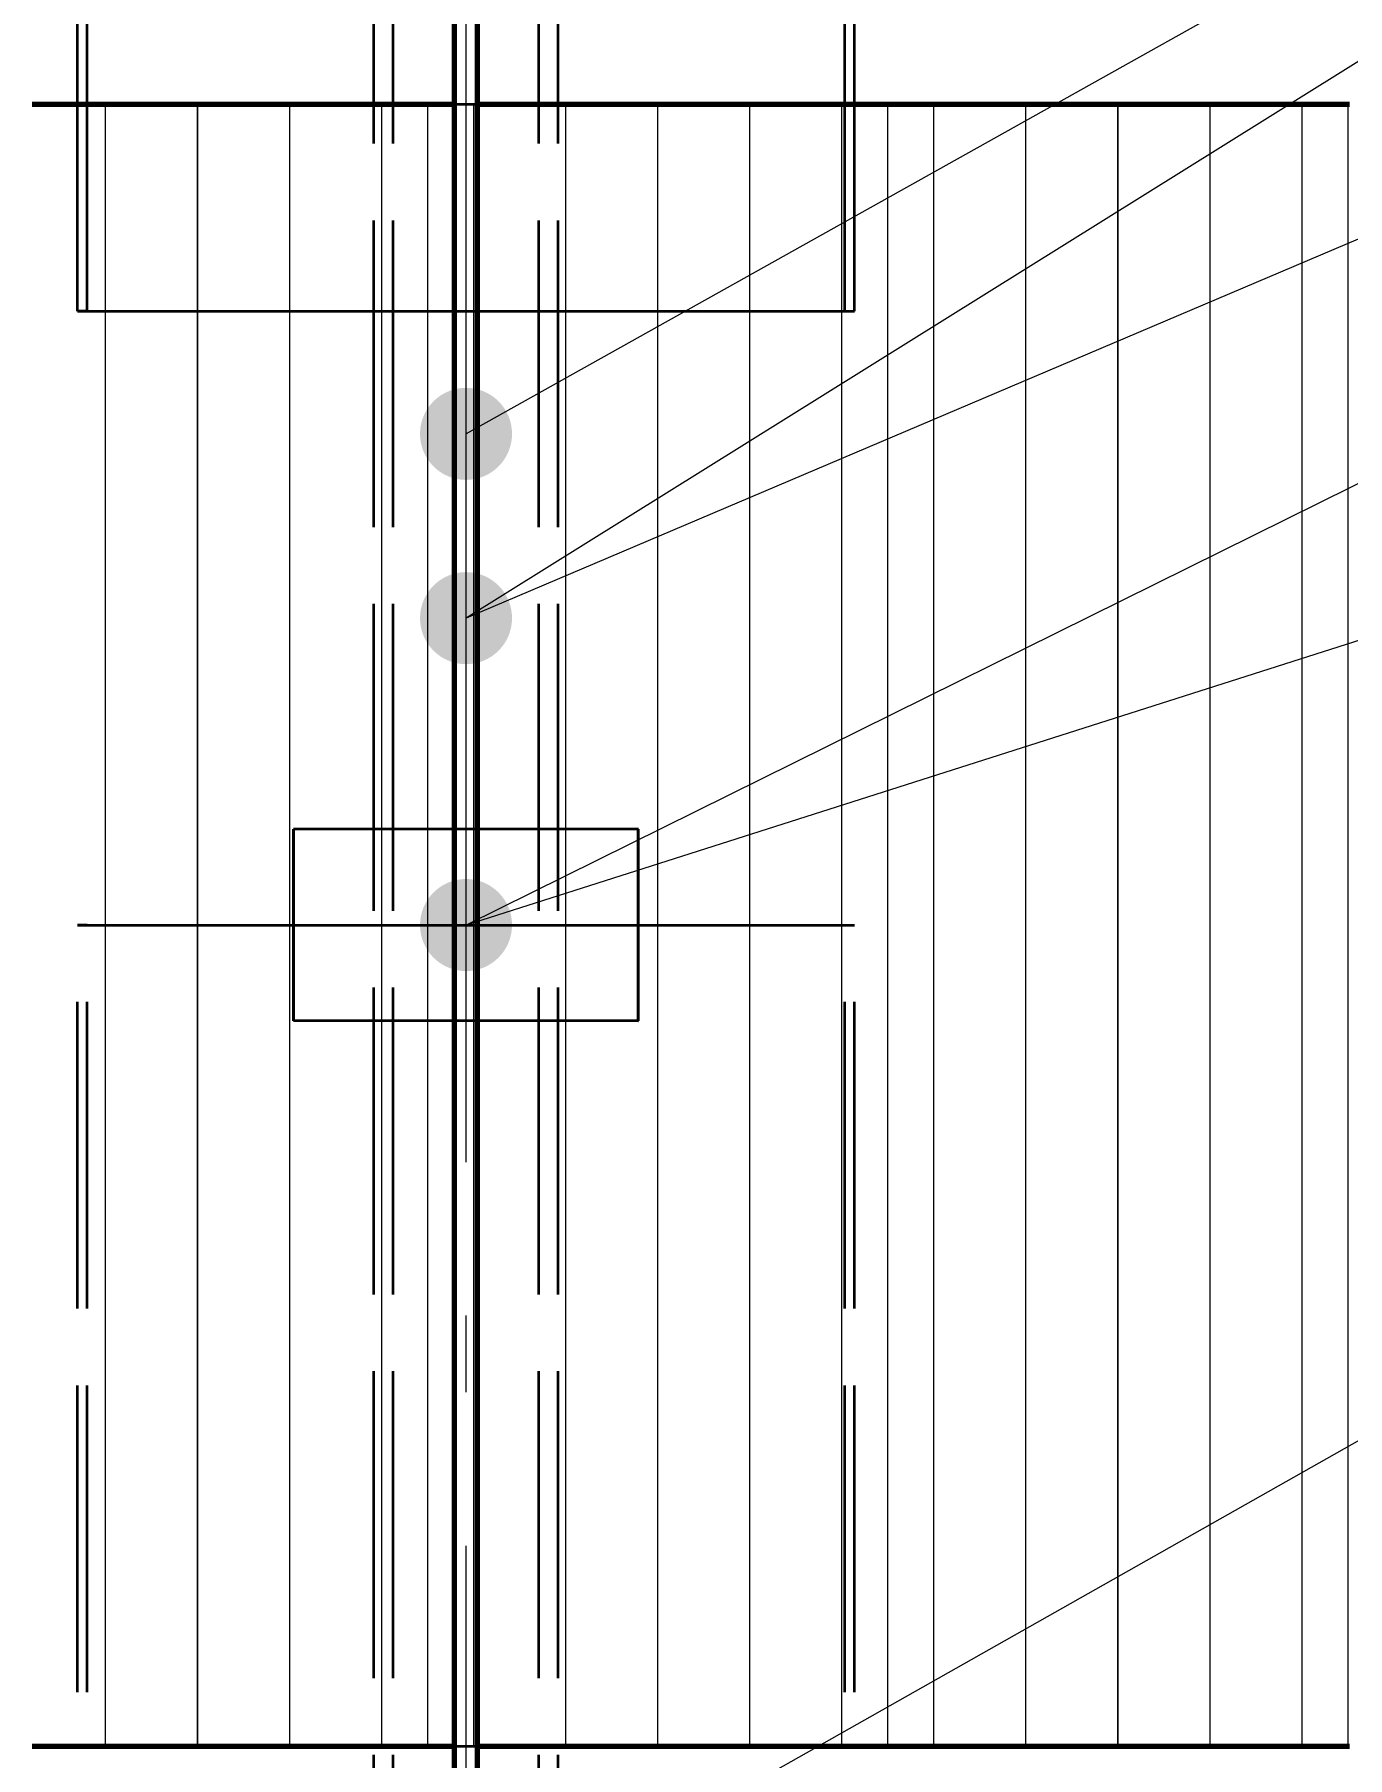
# Model space of a CAD drawing. Header units: millimetres. Extents: x 0 to 2382, y 0 to 420.
# Drawn here: x 153.87 to 170.99, y 248.65 to 271.11 of the extents above; entities that cross this region are included whole.
import ezdxf

# ---------------------------------------------------------------- set-up
doc = ezdxf.new("R2010")
doc.units = ezdxf.units.MM
doc.linetypes.add('IRAM-E-TRAZOS', pattern=[5, 4, -1])
doc.linetypes.add('IRAM-F-TRAZO-PUNTO', pattern=[20, 15, -2, 1, -2])
for name, color, linetype, lineweight in [('01-VISIBLE', 7, 'CONTINUOUS', 70), ('02-OCULTA', 4, 'IRAM-E-TRAZOS', 35), ('03-EJE', 1, 'IRAM-F-TRAZO-PUNTO', 18), ('04-COTA', 3, 'CONTINUOUS', 18), ('05-RAYADO', 8, 'CONTINUOUS', 18), ('08-FINA', 5, 'CONTINUOUS', 18)]:
    doc.layers.add(name, color=color, linetype=linetype, lineweight=lineweight)
doc.styles.add('ISO3098', font='isocpeur.ttf')
doc.dimstyles.new('FLAMA-IRAM', dxfattribs={"dimtxt": 3.5, "dimasz": 3.5, "dimexe": 2, "dimexo": 1.5, "dimgap": 1, "dimtad": 1, "dimdec": 1, "dimtxsty": 'ISO3098', "dimblk": 'IRAM_FLECHA', "dimblk1": 'IRAM_FLECHA', "dimblk2": 'IRAM_FLECHA', "dimcen": 2.5, "dimclrd": 256, "dimclre": 256, "dimclrt": 256, "dimazin": 3, "dimtfac": 1, "dimtmove": 0, "dimatfit": 3, "dimlwd": 18, "dimlwe": 18})

# ---------------------------------------------------------------- blocks, each defined once
blk = doc.blocks.new('IRAM_FLECHA')
blk.add_solid([(0, 0), (-1, 0.125), (-1, -0.125)])

msp = doc.modelspace()

# ---------------------------------------------------------------- hatches: boundary and pattern name
at = {"layer": '05-RAYADO'}
h = msp.add_hatch(dxfattribs=at)
h.set_pattern_fill('ANSI31', scale=0.94488, angle=45)
h.paths.add_polyline_path([(178.046, 248.799), (178.046, 270.201), (140.954, 270.201), (140.954, 248.799)])
h = msp.add_hatch(dxfattribs=at)
h.set_pattern_fill('ANSI31', scale=0.377953, angle=45)
h.paths.add_polyline_path([(175.276, 248.799), (175.276, 270.201), (143.724, 270.201), (143.724, 248.799)])
at = {"layer": '08-FINA'}
h = msp.add_hatch(color=7, dxfattribs=at)
h.dxf.hatch_style = 1
edge = h.paths.add_edge_path()
edge.add_arc((159.5, 265.902), 0.6, 0, 360)
h = msp.add_hatch(color=7, dxfattribs=at)
h.dxf.hatch_style = 1
edge = h.paths.add_edge_path()
edge.add_arc((159.5, 263.5), 0.6, 0, 360)
h = msp.add_hatch(color=7, dxfattribs=at)
h.dxf.hatch_style = 1
edge = h.paths.add_edge_path()
edge.add_arc((159.5, 263.5), 0.6, 0, 360)
h = msp.add_hatch(color=7, dxfattribs=at)
h.dxf.hatch_style = 1
edge = h.paths.add_edge_path()
edge.add_arc((159.5, 259.5), 0.6, 0, 360)
h = msp.add_hatch(color=7, dxfattribs=at)
h.dxf.hatch_style = 1
edge = h.paths.add_edge_path()
edge.add_arc((159.5, 259.5), 0.6, 0, 360)

# ---------------------------------------------------------------- linework, layer by layer
at = {"layer": '01-VISIBLE'}
for p, q in [((159.35, 235.587), (159.35, 297.4)), ((159.65, 235.587), (159.65, 297.4))]:
    msp.add_line(p, q, dxfattribs=at)
for points in [[(153.841, 270.201), (153.892, 270.201), (153.942, 270.201), (153.992, 270.201), (154.042, 270.201), (154.092, 270.201), (154.142, 270.201), (154.192, 270.201), (154.242, 270.201), (154.292, 270.201), (154.342, 270.201), (154.392, 270.201), (154.442, 270.201), (154.492, 270.201), (154.543, 270.201), (154.593, 270.201), (154.643, 270.201), (154.693, 270.201), (154.743, 270.201), (154.793, 270.201), (154.843, 270.201), (154.893, 270.201), (154.943, 270.201), (154.993, 270.201), (155.043, 270.201), (155.093, 270.201), (155.143, 270.201), (155.194, 270.201), (155.244, 270.201), (155.294, 270.201), (155.344, 270.201), (155.394, 270.201), (155.444, 270.201), (155.494, 270.201), (155.544, 270.201), (155.594, 270.201), (155.644, 270.201), (155.694, 270.201), (155.744, 270.201), (155.794, 270.201), (155.845, 270.201), (155.895, 270.201), (155.945, 270.201), (155.995, 270.201), (156.045, 270.201), (156.095, 270.201), (156.145, 270.201), (156.195, 270.201), (156.245, 270.201), (156.295, 270.201), (156.345, 270.201), (156.395, 270.201), (156.446, 270.201), (156.496, 270.201), (156.546, 270.201), (156.596, 270.201), (156.646, 270.201), (156.696, 270.201), (156.746, 270.201), (156.796, 270.201), (156.846, 270.201), (156.896, 270.201), (156.946, 270.201), (156.996, 270.201), (157.046, 270.201), (157.097, 270.201), (157.147, 270.201), (157.197, 270.201), (157.247, 270.201), (157.297, 270.201), (157.347, 270.201), (157.397, 270.201), (157.447, 270.201), (157.497, 270.201), (157.547, 270.201), (157.597, 270.201), (157.647, 270.201), (157.697, 270.201), (157.748, 270.201), (157.798, 270.201), (157.848, 270.201), (157.898, 270.201), (157.948, 270.201), (157.998, 270.201), (158.048, 270.201), (158.098, 270.201), (158.148, 270.201), (158.198, 270.201), (158.248, 270.201), (158.298, 270.201), (158.348, 270.201), (158.399, 270.201), (158.449, 270.201), (158.499, 270.201), (158.549, 270.201), (158.599, 270.201), (158.649, 270.201), (158.699, 270.201), (158.749, 270.201), (158.799, 270.201), (158.849, 270.201), (158.899, 270.201), (158.949, 270.201), (158.999, 270.201), (159.05, 270.201), (159.1, 270.201), (159.15, 270.201), (159.2, 270.201), (159.25, 270.201), (159.3, 270.201), (159.35, 270.201)], [(159.65, 270.201), (159.7, 270.201), (159.75, 270.201), (159.8, 270.201), (159.85, 270.201), (159.9, 270.201), (159.95, 270.201), (160.001, 270.201), (160.051, 270.201), (160.101, 270.201), (160.151, 270.201), (160.201, 270.201), (160.251, 270.201), (160.301, 270.201), (160.351, 270.201), (160.401, 270.201), (160.451, 270.201), (160.501, 270.201), (160.551, 270.201), (160.601, 270.201), (160.652, 270.201), (160.702, 270.201), (160.752, 270.201), (160.802, 270.201), (160.852, 270.201), (160.902, 270.201), (160.952, 270.201), (161.002, 270.201), (161.052, 270.201), (161.102, 270.201), (161.152, 270.201), (161.202, 270.201), (161.252, 270.201), (161.303, 270.201), (161.353, 270.201), (161.403, 270.201), (161.453, 270.201), (161.503, 270.201), (161.553, 270.201), (161.603, 270.201), (161.653, 270.201), (161.703, 270.201), (161.753, 270.201), (161.803, 270.201), (161.853, 270.201), (161.903, 270.201), (161.954, 270.201), (162.004, 270.201), (162.054, 270.201), (162.104, 270.201), (162.154, 270.201), (162.204, 270.201), (162.254, 270.201), (162.304, 270.201), (162.354, 270.201), (162.404, 270.201), (162.454, 270.201), (162.504, 270.201), (162.554, 270.201), (162.605, 270.201), (162.655, 270.201), (162.705, 270.201), (162.755, 270.201), (162.805, 270.201), (162.855, 270.201), (162.905, 270.201), (162.955, 270.201), (163.005, 270.201), (163.055, 270.201), (163.105, 270.201), (163.155, 270.201), (163.206, 270.201), (163.256, 270.201), (163.306, 270.201), (163.356, 270.201), (163.406, 270.201), (163.456, 270.201), (163.506, 270.201), (163.556, 270.201), (163.606, 270.201), (163.656, 270.201), (163.706, 270.201), (163.756, 270.201), (163.806, 270.201), (163.857, 270.201), (163.907, 270.201), (163.957, 270.201), (164.007, 270.201), (164.057, 270.201), (164.107, 270.201), (164.157, 270.201), (164.207, 270.201), (164.257, 270.201), (164.307, 270.201), (164.357, 270.201), (164.407, 270.201), (164.457, 270.201), (164.508, 270.201), (164.558, 270.201), (164.608, 270.201), (164.658, 270.201), (164.708, 270.201), (164.758, 270.201), (164.808, 270.201), (164.858, 270.201), (164.908, 270.201), (164.958, 270.201), (165.008, 270.201), (165.058, 270.201), (165.108, 270.201), (165.159, 270.201), (165.209, 270.201), (165.259, 270.201), (165.309, 270.201), (165.359, 270.201), (165.409, 270.201), (165.459, 270.201), (165.509, 270.201), (165.559, 270.201), (165.609, 270.201), (165.659, 270.201), (165.709, 270.201), (165.759, 270.201), (165.81, 270.201), (165.86, 270.201), (165.91, 270.201), (165.96, 270.201), (166.01, 270.201), (166.06, 270.201), (166.11, 270.201), (166.16, 270.201), (166.21, 270.201), (166.26, 270.201), (166.31, 270.201), (166.36, 270.201), (166.41, 270.201), (166.461, 270.201), (166.511, 270.201), (166.561, 270.201), (166.611, 270.201), (166.661, 270.201), (166.711, 270.201), (166.761, 270.201), (166.811, 270.201), (166.861, 270.201), (166.911, 270.201), (166.961, 270.201), (167.011, 270.201), (167.061, 270.201), (167.112, 270.201), (167.162, 270.201), (167.212, 270.201), (167.262, 270.201), (167.312, 270.201), (167.362, 270.201), (167.412, 270.201), (167.462, 270.201), (167.512, 270.201), (167.562, 270.201), (167.612, 270.201), (167.662, 270.201), (167.712, 270.201), (167.763, 270.201), (167.813, 270.201), (167.863, 270.201), (167.913, 270.201), (167.963, 270.201), (168.013, 270.201), (168.063, 270.201), (168.113, 270.201), (168.163, 270.201), (168.213, 270.201), (168.263, 270.201), (168.313, 270.201), (168.363, 270.201), (168.414, 270.201), (168.464, 270.201), (168.514, 270.201), (168.564, 270.201), (168.614, 270.201), (168.664, 270.201), (168.714, 270.201), (168.764, 270.201), (168.814, 270.201), (168.864, 270.201), (168.914, 270.201), (168.964, 270.201), (169.014, 270.201), (169.065, 270.201), (169.115, 270.201), (169.165, 270.201), (169.215, 270.201), (169.265, 270.201), (169.315, 270.201), (169.365, 270.201), (169.415, 270.201), (169.465, 270.201), (169.515, 270.201), (169.565, 270.201), (169.615, 270.201), (169.666, 270.201), (169.716, 270.201), (169.766, 270.201), (169.816, 270.201), (169.866, 270.201), (169.916, 270.201), (169.966, 270.201), (170.016, 270.201), (170.066, 270.201), (170.116, 270.201), (170.166, 270.201), (170.216, 270.201), (170.266, 270.201), (170.317, 270.201), (170.367, 270.201), (170.417, 270.201), (170.467, 270.201), (170.517, 270.201), (170.567, 270.201), (170.617, 270.201), (170.667, 270.201), (170.717, 270.201), (170.767, 270.201), (170.817, 270.201), (170.867, 270.201), (170.917, 270.201), (170.968, 270.201), (171.018, 270.201)], [(153.841, 248.799), (153.892, 248.799), (153.942, 248.799), (153.992, 248.799), (154.042, 248.799), (154.092, 248.799), (154.142, 248.799), (154.192, 248.799), (154.242, 248.799), (154.292, 248.799), (154.342, 248.799), (154.392, 248.799), (154.442, 248.799), (154.492, 248.799), (154.543, 248.799), (154.593, 248.799), (154.643, 248.799), (154.693, 248.799), (154.743, 248.799), (154.793, 248.799), (154.843, 248.799), (154.893, 248.799), (154.943, 248.799), (154.993, 248.799), (155.043, 248.799), (155.093, 248.799), (155.143, 248.799), (155.194, 248.799), (155.244, 248.799), (155.294, 248.799), (155.344, 248.799), (155.394, 248.799), (155.444, 248.799), (155.494, 248.799), (155.544, 248.799), (155.594, 248.799), (155.644, 248.799), (155.694, 248.799), (155.744, 248.799), (155.794, 248.799), (155.845, 248.799), (155.895, 248.799), (155.945, 248.799), (155.995, 248.799), (156.045, 248.799), (156.095, 248.799), (156.145, 248.799), (156.195, 248.799), (156.245, 248.799), (156.295, 248.799), (156.345, 248.799), (156.395, 248.799), (156.446, 248.799), (156.496, 248.799), (156.546, 248.799), (156.596, 248.799), (156.646, 248.799), (156.696, 248.799), (156.746, 248.799), (156.796, 248.799), (156.846, 248.799), (156.896, 248.799), (156.946, 248.799), (156.996, 248.799), (157.046, 248.799), (157.097, 248.799), (157.147, 248.799), (157.197, 248.799), (157.247, 248.799), (157.297, 248.799), (157.347, 248.799), (157.397, 248.799), (157.447, 248.799), (157.497, 248.799), (157.547, 248.799), (157.597, 248.799), (157.647, 248.799), (157.697, 248.799), (157.748, 248.799), (157.798, 248.799), (157.848, 248.799), (157.898, 248.799), (157.948, 248.799), (157.998, 248.799), (158.048, 248.799), (158.098, 248.799), (158.148, 248.799), (158.198, 248.799), (158.248, 248.799), (158.298, 248.799), (158.348, 248.799), (158.399, 248.799), (158.449, 248.799), (158.499, 248.799), (158.549, 248.799), (158.599, 248.799), (158.649, 248.799), (158.699, 248.799), (158.749, 248.799), (158.799, 248.799), (158.849, 248.799), (158.899, 248.799), (158.949, 248.799), (158.999, 248.799), (159.05, 248.799), (159.1, 248.799), (159.15, 248.799), (159.2, 248.799), (159.25, 248.799), (159.3, 248.799), (159.35, 248.799)], [(159.65, 248.799), (159.7, 248.799), (159.75, 248.799), (159.8, 248.799), (159.85, 248.799), (159.9, 248.799), (159.95, 248.799), (160.001, 248.799), (160.051, 248.799), (160.101, 248.799), (160.151, 248.799), (160.201, 248.799), (160.251, 248.799), (160.301, 248.799), (160.351, 248.799), (160.401, 248.799), (160.451, 248.799), (160.501, 248.799), (160.551, 248.799), (160.601, 248.799), (160.652, 248.799), (160.702, 248.799), (160.752, 248.799), (160.802, 248.799), (160.852, 248.799), (160.902, 248.799), (160.952, 248.799), (161.002, 248.799), (161.052, 248.799), (161.102, 248.799), (161.152, 248.799), (161.202, 248.799), (161.252, 248.799), (161.303, 248.799), (161.353, 248.799), (161.403, 248.799), (161.453, 248.799), (161.503, 248.799), (161.553, 248.799), (161.603, 248.799), (161.653, 248.799), (161.703, 248.799), (161.753, 248.799), (161.803, 248.799), (161.853, 248.799), (161.903, 248.799), (161.954, 248.799), (162.004, 248.799), (162.054, 248.799), (162.104, 248.799), (162.154, 248.799), (162.204, 248.799), (162.254, 248.799), (162.304, 248.799), (162.354, 248.799), (162.404, 248.799), (162.454, 248.799), (162.504, 248.799), (162.554, 248.799), (162.605, 248.799), (162.655, 248.799), (162.705, 248.799), (162.755, 248.799), (162.805, 248.799), (162.855, 248.799), (162.905, 248.799), (162.955, 248.799), (163.005, 248.799), (163.055, 248.799), (163.105, 248.799), (163.155, 248.799), (163.206, 248.799), (163.256, 248.799), (163.306, 248.799), (163.356, 248.799), (163.406, 248.799), (163.456, 248.799), (163.506, 248.799), (163.556, 248.799), (163.606, 248.799), (163.656, 248.799), (163.706, 248.799), (163.756, 248.799), (163.806, 248.799), (163.857, 248.799), (163.907, 248.799), (163.957, 248.799), (164.007, 248.799), (164.057, 248.799), (164.107, 248.799), (164.157, 248.799), (164.207, 248.799), (164.257, 248.799), (164.307, 248.799), (164.357, 248.799), (164.407, 248.799), (164.457, 248.799), (164.508, 248.799), (164.558, 248.799), (164.608, 248.799), (164.658, 248.799), (164.708, 248.799), (164.758, 248.799), (164.808, 248.799), (164.858, 248.799), (164.908, 248.799), (164.958, 248.799), (165.008, 248.799), (165.058, 248.799), (165.108, 248.799), (165.159, 248.799), (165.209, 248.799), (165.259, 248.799), (165.309, 248.799), (165.359, 248.799), (165.409, 248.799), (165.459, 248.799), (165.509, 248.799), (165.559, 248.799), (165.609, 248.799), (165.659, 248.799), (165.709, 248.799), (165.759, 248.799), (165.81, 248.799), (165.86, 248.799), (165.91, 248.799), (165.96, 248.799), (166.01, 248.799), (166.06, 248.799), (166.11, 248.799), (166.16, 248.799), (166.21, 248.799), (166.26, 248.799), (166.31, 248.799), (166.36, 248.799), (166.41, 248.799), (166.461, 248.799), (166.511, 248.799), (166.561, 248.799), (166.611, 248.799), (166.661, 248.799), (166.711, 248.799), (166.761, 248.799), (166.811, 248.799), (166.861, 248.799), (166.911, 248.799), (166.961, 248.799), (167.011, 248.799), (167.061, 248.799), (167.112, 248.799), (167.162, 248.799), (167.212, 248.799), (167.262, 248.799), (167.312, 248.799), (167.362, 248.799), (167.412, 248.799), (167.462, 248.799), (167.512, 248.799), (167.562, 248.799), (167.612, 248.799), (167.662, 248.799), (167.712, 248.799), (167.763, 248.799), (167.813, 248.799), (167.863, 248.799), (167.913, 248.799), (167.963, 248.799), (168.013, 248.799), (168.063, 248.799), (168.113, 248.799), (168.163, 248.799), (168.213, 248.799), (168.263, 248.799), (168.313, 248.799), (168.363, 248.799), (168.414, 248.799), (168.464, 248.799), (168.514, 248.799), (168.564, 248.799), (168.614, 248.799), (168.664, 248.799), (168.714, 248.799), (168.764, 248.799), (168.814, 248.799), (168.864, 248.799), (168.914, 248.799), (168.964, 248.799), (169.014, 248.799), (169.065, 248.799), (169.115, 248.799), (169.165, 248.799), (169.215, 248.799), (169.265, 248.799), (169.315, 248.799), (169.365, 248.799), (169.415, 248.799), (169.465, 248.799), (169.515, 248.799), (169.565, 248.799), (169.615, 248.799), (169.666, 248.799), (169.716, 248.799), (169.766, 248.799), (169.816, 248.799), (169.866, 248.799), (169.916, 248.799), (169.966, 248.799), (170.016, 248.799), (170.066, 248.799), (170.116, 248.799), (170.166, 248.799), (170.216, 248.799), (170.266, 248.799), (170.317, 248.799), (170.367, 248.799), (170.417, 248.799), (170.467, 248.799), (170.517, 248.799), (170.567, 248.799), (170.617, 248.799), (170.667, 248.799), (170.717, 248.799), (170.767, 248.799), (170.817, 248.799), (170.867, 248.799), (170.917, 248.799), (170.968, 248.799), (171.018, 248.799)]]:
    msp.add_lwpolyline(points, dxfattribs=at)
at = {"layer": '02-OCULTA'}
for p, q in [((158.3, 219.685), (158.3, 312.118)), ((158.55, 219.685), (158.55, 312.118)), ((160.45, 219.685), (160.45, 312.118)), ((160.7, 219.685), (160.7, 312.118)), ((159.35, 229.6), (159.35, 297.4)), ((159.65, 229.6), (159.65, 297.4)), ((154.434, 267.5), (154.434, 287.5)), ((154.56, 267.5), (154.56, 287.5)), ((164.44, 267.5), (164.44, 287.5)), ((164.566, 267.5), (164.566, 287.5)), ((154.56, 267.5), (154.434, 267.5)), ((164.44, 267.5), (164.566, 267.5)), ((157.252, 258.25), (157.252, 260.75)), ((157.255, 260.75), (157.252, 260.75)), ((157.255, 258.25), (157.255, 260.75)), ((161.745, 260.75), (161.748, 260.75)), ((161.745, 258.25), (161.745, 260.75)), ((161.748, 258.25), (161.748, 260.75)), ((154.434, 239.5), (154.434, 259.5)), ((154.56, 259.5), (154.434, 259.5)), ((154.56, 239.5), (154.56, 259.5)), ((164.44, 259.5), (164.566, 259.5)), ((164.44, 239.5), (164.44, 259.5)), ((164.566, 239.5), (164.566, 259.5)), ((157.255, 258.25), (157.252, 258.25)), ((161.745, 258.25), (161.748, 258.25))]:
    msp.add_line(p, q, dxfattribs=at)
for points in [[(153.845, 270.201), (153.943, 270.201), (154.04, 270.201), (154.138, 270.201), (154.235, 270.201), (154.333, 270.201), (154.43, 270.201), (154.528, 270.201), (154.625, 270.201), (154.723, 270.201), (154.82, 270.201), (154.918, 270.201), (155.015, 270.201), (155.113, 270.201), (155.21, 270.201), (155.308, 270.201), (155.405, 270.201), (155.503, 270.201), (155.6, 270.201), (155.698, 270.201), (155.795, 270.201), (155.893, 270.201), (155.99, 270.201), (156.088, 270.201), (156.185, 270.201), (156.283, 270.201), (156.38, 270.201), (156.478, 270.201), (156.575, 270.201), (156.673, 270.201), (156.77, 270.201), (156.868, 270.201), (156.965, 270.201), (157.063, 270.201), (157.16, 270.201), (157.258, 270.201), (157.355, 270.201), (157.453, 270.201), (157.55, 270.201), (157.648, 270.201), (157.745, 270.201), (157.843, 270.201), (157.94, 270.201), (158.038, 270.201), (158.135, 270.201), (158.233, 270.201), (158.33, 270.201), (158.428, 270.201), (158.525, 270.201), (158.623, 270.201), (158.72, 270.201), (158.818, 270.201), (158.915, 270.201), (159.013, 270.201), (159.11, 270.201), (159.208, 270.201), (159.305, 270.201), (159.403, 270.201), (159.5, 270.201), (159.598, 270.201), (159.695, 270.201), (159.793, 270.201), (159.89, 270.201), (159.988, 270.201), (160.085, 270.201), (160.183, 270.201), (160.28, 270.201), (160.378, 270.201), (160.475, 270.201), (160.573, 270.201), (160.67, 270.201), (160.768, 270.201), (160.865, 270.201), (160.963, 270.201), (161.06, 270.201), (161.158, 270.201), (161.255, 270.201), (161.353, 270.201), (161.45, 270.201), (161.548, 270.201), (161.645, 270.201), (161.743, 270.201), (161.84, 270.201), (161.938, 270.201), (162.035, 270.201), (162.133, 270.201), (162.23, 270.201), (162.328, 270.201), (162.425, 270.201), (162.523, 270.201), (162.62, 270.201), (162.718, 270.201), (162.815, 270.201), (162.913, 270.201), (163.01, 270.201), (163.108, 270.201), (163.205, 270.201), (163.303, 270.201), (163.4, 270.201), (163.498, 270.201), (163.595, 270.201), (163.693, 270.201), (163.79, 270.201), (163.888, 270.201), (163.985, 270.201), (164.083, 270.201), (164.18, 270.201), (164.278, 270.201), (164.375, 270.201), (164.473, 270.201), (164.57, 270.201), (164.668, 270.201), (164.765, 270.201), (164.863, 270.201), (164.96, 270.201), (165.058, 270.201), (165.155, 270.201), (165.253, 270.201), (165.35, 270.201), (165.448, 270.201), (165.545, 270.201), (165.643, 270.201), (165.74, 270.201), (165.838, 270.201), (165.935, 270.201), (166.033, 270.201), (166.13, 270.201), (166.228, 270.201), (166.325, 270.201), (166.423, 270.201), (166.52, 270.201), (166.618, 270.201), (166.715, 270.201), (166.813, 270.201), (166.91, 270.201), (167.008, 270.201), (167.105, 270.201), (167.203, 270.201), (167.3, 270.201), (167.398, 270.201), (167.495, 270.201), (167.593, 270.201), (167.69, 270.201), (167.788, 270.201), (167.885, 270.201), (167.983, 270.201), (168.08, 270.201), (168.178, 270.201), (168.275, 270.201), (168.373, 270.201), (168.47, 270.201), (168.568, 270.201), (168.665, 270.201), (168.763, 270.201), (168.86, 270.201), (168.958, 270.201), (169.055, 270.201), (169.153, 270.201), (169.25, 270.201), (169.348, 270.201), (169.445, 270.201), (169.543, 270.201), (169.64, 270.201), (169.738, 270.201), (169.835, 270.201), (169.933, 270.201), (170.03, 270.201), (170.128, 270.201), (170.225, 270.201), (170.323, 270.201), (170.42, 270.201), (170.518, 270.201), (170.615, 270.201), (170.713, 270.201), (170.81, 270.201), (170.908, 270.201), (171.005, 270.201)], [(159.35, 270.201), (159.4, 270.201), (159.45, 270.201), (159.5, 270.201), (159.55, 270.201), (159.6, 270.201), (159.65, 270.201)], [(154.434, 267.5), (154.484, 267.5), (154.534, 267.5), (154.584, 267.5), (154.634, 267.5), (154.685, 267.5), (154.735, 267.5), (154.785, 267.5), (154.835, 267.5), (154.885, 267.5), (154.935, 267.5), (154.986, 267.5), (155.036, 267.5), (155.086, 267.5), (155.136, 267.5), (155.186, 267.5), (155.236, 267.5), (155.287, 267.5), (155.337, 267.5), (155.387, 267.5), (155.437, 267.5), (155.487, 267.5), (155.537, 267.5), (155.588, 267.5), (155.638, 267.5), (155.688, 267.5), (155.738, 267.5), (155.788, 267.5), (155.838, 267.5), (155.888, 267.5), (155.939, 267.5), (155.989, 267.5), (156.039, 267.5), (156.089, 267.5), (156.139, 267.5), (156.189, 267.5), (156.24, 267.5), (156.29, 267.5), (156.34, 267.5), (156.39, 267.5), (156.44, 267.5), (156.49, 267.5), (156.541, 267.5), (156.591, 267.5), (156.641, 267.5), (156.691, 267.5), (156.741, 267.5), (156.791, 267.5), (156.842, 267.5), (156.892, 267.5), (156.942, 267.5), (156.992, 267.5), (157.042, 267.5), (157.092, 267.5), (157.142, 267.5), (157.193, 267.5), (157.243, 267.5), (157.293, 267.5), (157.343, 267.5), (157.393, 267.5), (157.443, 267.5), (157.494, 267.5), (157.544, 267.5), (157.594, 267.5), (157.644, 267.5), (157.694, 267.5), (157.744, 267.5), (157.795, 267.5), (157.845, 267.5), (157.895, 267.5), (157.945, 267.5), (157.995, 267.5), (158.045, 267.5), (158.096, 267.5), (158.146, 267.5), (158.196, 267.5), (158.246, 267.5), (158.296, 267.5), (158.346, 267.5), (158.396, 267.5), (158.447, 267.5), (158.497, 267.5), (158.547, 267.5), (158.597, 267.5), (158.647, 267.5), (158.697, 267.5), (158.748, 267.5), (158.798, 267.5), (158.848, 267.5), (158.898, 267.5), (158.948, 267.5), (158.998, 267.5), (159.049, 267.5), (159.099, 267.5), (159.149, 267.5), (159.199, 267.5), (159.249, 267.5), (159.299, 267.5), (159.35, 267.5), (159.4, 267.5), (159.45, 267.5), (159.5, 267.5), (159.55, 267.5), (159.6, 267.5), (159.65, 267.5), (159.701, 267.5), (159.751, 267.5), (159.801, 267.5), (159.851, 267.5), (159.901, 267.5), (159.951, 267.5), (160.002, 267.5), (160.052, 267.5), (160.102, 267.5), (160.152, 267.5), (160.202, 267.5), (160.252, 267.5), (160.303, 267.5), (160.353, 267.5), (160.403, 267.5), (160.453, 267.5), (160.503, 267.5), (160.553, 267.5), (160.604, 267.5), (160.654, 267.5), (160.704, 267.5), (160.754, 267.5), (160.804, 267.5), (160.854, 267.5), (160.904, 267.5), (160.955, 267.5), (161.005, 267.5), (161.055, 267.5), (161.105, 267.5), (161.155, 267.5), (161.205, 267.5), (161.256, 267.5), (161.306, 267.5), (161.356, 267.5), (161.406, 267.5), (161.456, 267.5), (161.506, 267.5), (161.557, 267.5), (161.607, 267.5), (161.657, 267.5), (161.707, 267.5), (161.757, 267.5), (161.807, 267.5), (161.858, 267.5), (161.908, 267.5), (161.958, 267.5), (162.008, 267.5), (162.058, 267.5), (162.108, 267.5), (162.158, 267.5), (162.209, 267.5), (162.259, 267.5), (162.309, 267.5), (162.359, 267.5), (162.409, 267.5), (162.459, 267.5), (162.51, 267.5), (162.56, 267.5), (162.61, 267.5), (162.66, 267.5), (162.71, 267.5), (162.76, 267.5), (162.811, 267.5), (162.861, 267.5), (162.911, 267.5), (162.961, 267.5), (163.011, 267.5), (163.061, 267.5), (163.112, 267.5), (163.162, 267.5), (163.212, 267.5), (163.262, 267.5), (163.312, 267.5), (163.362, 267.5), (163.412, 267.5), (163.463, 267.5), (163.513, 267.5), (163.563, 267.5), (163.613, 267.5), (163.663, 267.5), (163.713, 267.5), (163.764, 267.5), (163.814, 267.5), (163.864, 267.5), (163.914, 267.5), (163.964, 267.5), (164.014, 267.5), (164.065, 267.5), (164.115, 267.5), (164.165, 267.5), (164.215, 267.5), (164.265, 267.5), (164.315, 267.5), (164.366, 267.5), (164.416, 267.5), (164.466, 267.5), (164.516, 267.5), (164.566, 267.5)], [(154.56, 267.5), (154.61, 267.5), (154.661, 267.5), (154.711, 267.5), (154.761, 267.5), (154.811, 267.5), (154.861, 267.5), (154.911, 267.5), (154.962, 267.5), (155.012, 267.5), (155.062, 267.5), (155.112, 267.5), (155.162, 267.5), (155.212, 267.5), (155.262, 267.5), (155.313, 267.5), (155.363, 267.5), (155.413, 267.5), (155.463, 267.5), (155.513, 267.5), (155.563, 267.5), (155.613, 267.5), (155.664, 267.5), (155.714, 267.5), (155.764, 267.5), (155.814, 267.5), (155.864, 267.5), (155.914, 267.5), (155.964, 267.5), (156.015, 267.5), (156.065, 267.5), (156.115, 267.5), (156.165, 267.5), (156.215, 267.5), (156.265, 267.5), (156.316, 267.5), (156.366, 267.5), (156.416, 267.5), (156.466, 267.5), (156.516, 267.5), (156.566, 267.5), (156.616, 267.5), (156.667, 267.5), (156.717, 267.5), (156.767, 267.5), (156.817, 267.5), (156.867, 267.5), (156.917, 267.5), (156.967, 267.5), (157.018, 267.5), (157.068, 267.5), (157.118, 267.5), (157.168, 267.5), (157.218, 267.5), (157.268, 267.5), (157.319, 267.5), (157.369, 267.5), (157.419, 267.5), (157.469, 267.5), (157.519, 267.5), (157.569, 267.5), (157.619, 267.5), (157.67, 267.5), (157.72, 267.5), (157.77, 267.5), (157.82, 267.5), (157.87, 267.5), (157.92, 267.5), (157.97, 267.5), (158.021, 267.5), (158.071, 267.5), (158.121, 267.5), (158.171, 267.5), (158.221, 267.5), (158.271, 267.5), (158.321, 267.5), (158.372, 267.5), (158.422, 267.5), (158.472, 267.5), (158.522, 267.5), (158.572, 267.5), (158.622, 267.5), (158.673, 267.5), (158.723, 267.5), (158.773, 267.5), (158.823, 267.5), (158.873, 267.5), (158.923, 267.5), (158.973, 267.5), (159.024, 267.5), (159.074, 267.5), (159.124, 267.5), (159.174, 267.5), (159.224, 267.5), (159.274, 267.5), (159.324, 267.5), (159.375, 267.5), (159.425, 267.5), (159.475, 267.5), (159.525, 267.5), (159.575, 267.5), (159.625, 267.5), (159.676, 267.5), (159.726, 267.5), (159.776, 267.5), (159.826, 267.5), (159.876, 267.5), (159.926, 267.5), (159.976, 267.5), (160.027, 267.5), (160.077, 267.5), (160.127, 267.5), (160.177, 267.5), (160.227, 267.5), (160.277, 267.5), (160.327, 267.5), (160.378, 267.5), (160.428, 267.5), (160.478, 267.5), (160.528, 267.5), (160.578, 267.5), (160.628, 267.5), (160.679, 267.5), (160.729, 267.5), (160.779, 267.5), (160.829, 267.5), (160.879, 267.5), (160.929, 267.5), (160.979, 267.5), (161.03, 267.5), (161.08, 267.5), (161.13, 267.5), (161.18, 267.5), (161.23, 267.5), (161.28, 267.5), (161.33, 267.5), (161.381, 267.5), (161.431, 267.5), (161.481, 267.5), (161.531, 267.5), (161.581, 267.5), (161.631, 267.5), (161.681, 267.5), (161.732, 267.5), (161.782, 267.5), (161.832, 267.5), (161.882, 267.5), (161.932, 267.5), (161.982, 267.5), (162.033, 267.5), (162.083, 267.5), (162.133, 267.5), (162.183, 267.5), (162.233, 267.5), (162.283, 267.5), (162.333, 267.5), (162.384, 267.5), (162.434, 267.5), (162.484, 267.5), (162.534, 267.5), (162.584, 267.5), (162.634, 267.5), (162.684, 267.5), (162.735, 267.5), (162.785, 267.5), (162.835, 267.5), (162.885, 267.5), (162.935, 267.5), (162.985, 267.5), (163.036, 267.5), (163.086, 267.5), (163.136, 267.5), (163.186, 267.5), (163.236, 267.5), (163.286, 267.5), (163.336, 267.5), (163.387, 267.5), (163.437, 267.5), (163.487, 267.5), (163.537, 267.5), (163.587, 267.5), (163.637, 267.5), (163.687, 267.5), (163.738, 267.5), (163.788, 267.5), (163.838, 267.5), (163.888, 267.5), (163.938, 267.5), (163.988, 267.5), (164.038, 267.5), (164.089, 267.5), (164.139, 267.5), (164.189, 267.5), (164.239, 267.5), (164.289, 267.5), (164.339, 267.5), (164.39, 267.5), (164.44, 267.5)], [(161.748, 260.75), (161.698, 260.75), (161.647, 260.75), (161.597, 260.75), (161.546, 260.75), (161.496, 260.75), (161.445, 260.75), (161.395, 260.75), (161.344, 260.75), (161.294, 260.75), (161.243, 260.75), (161.193, 260.75), (161.142, 260.75), (161.092, 260.75), (161.041, 260.75), (160.991, 260.75), (160.94, 260.75), (160.89, 260.75), (160.839, 260.75), (160.788, 260.75), (160.738, 260.75), (160.687, 260.75), (160.637, 260.75), (160.586, 260.75), (160.536, 260.75), (160.485, 260.75), (160.435, 260.75), (160.384, 260.75), (160.334, 260.75), (160.283, 260.75), (160.233, 260.75), (160.182, 260.75), (160.132, 260.75), (160.081, 260.75), (160.031, 260.75), (159.98, 260.75), (159.929, 260.75), (159.879, 260.75), (159.828, 260.75), (159.778, 260.75), (159.727, 260.75), (159.677, 260.75), (159.626, 260.75), (159.576, 260.75), (159.525, 260.75), (159.475, 260.75), (159.424, 260.75), (159.374, 260.75), (159.323, 260.75), (159.273, 260.75), (159.222, 260.75), (159.172, 260.75), (159.121, 260.75), (159.071, 260.75), (159.02, 260.75), (158.969, 260.75), (158.919, 260.75), (158.868, 260.75), (158.818, 260.75), (158.767, 260.75), (158.717, 260.75), (158.666, 260.75), (158.616, 260.75), (158.565, 260.75), (158.515, 260.75), (158.464, 260.75), (158.414, 260.75), (158.363, 260.75), (158.313, 260.75), (158.262, 260.75), (158.212, 260.75), (158.161, 260.75), (158.11, 260.75), (158.06, 260.75), (158.009, 260.75), (157.959, 260.75), (157.908, 260.75), (157.858, 260.75), (157.807, 260.75), (157.757, 260.75), (157.706, 260.75), (157.656, 260.75), (157.605, 260.75), (157.555, 260.75), (157.504, 260.75), (157.454, 260.75), (157.403, 260.75), (157.353, 260.75), (157.302, 260.75), (157.252, 260.75)], [(161.745, 260.75), (161.695, 260.75), (161.644, 260.75), (161.594, 260.75), (161.543, 260.75), (161.493, 260.75), (161.442, 260.75), (161.392, 260.75), (161.341, 260.75), (161.291, 260.75), (161.241, 260.75), (161.19, 260.75), (161.14, 260.75), (161.089, 260.75), (161.039, 260.75), (160.988, 260.75), (160.938, 260.75), (160.887, 260.75), (160.837, 260.75), (160.786, 260.75), (160.736, 260.75), (160.686, 260.75), (160.635, 260.75), (160.585, 260.75), (160.534, 260.75), (160.484, 260.75), (160.433, 260.75), (160.383, 260.75), (160.332, 260.75), (160.282, 260.75), (160.232, 260.75), (160.181, 260.75), (160.131, 260.75), (160.08, 260.75), (160.03, 260.75), (159.979, 260.75), (159.929, 260.75), (159.878, 260.75), (159.828, 260.75), (159.777, 260.75), (159.727, 260.75), (159.677, 260.75), (159.626, 260.75), (159.576, 260.75), (159.525, 260.75), (159.475, 260.75), (159.424, 260.75), (159.374, 260.75), (159.323, 260.75), (159.273, 260.75), (159.223, 260.75), (159.172, 260.75), (159.122, 260.75), (159.071, 260.75), (159.021, 260.75), (158.97, 260.75), (158.92, 260.75), (158.869, 260.75), (158.819, 260.75), (158.768, 260.75), (158.718, 260.75), (158.668, 260.75), (158.617, 260.75), (158.567, 260.75), (158.516, 260.75), (158.466, 260.75), (158.415, 260.75), (158.365, 260.75), (158.314, 260.75), (158.264, 260.75), (158.214, 260.75), (158.163, 260.75), (158.113, 260.75), (158.062, 260.75), (158.012, 260.75), (157.961, 260.75), (157.911, 260.75), (157.86, 260.75), (157.81, 260.75), (157.759, 260.75), (157.709, 260.75), (157.659, 260.75), (157.608, 260.75), (157.558, 260.75), (157.507, 260.75), (157.457, 260.75), (157.406, 260.75), (157.356, 260.75), (157.305, 260.75), (157.255, 260.75)], [(154.434, 259.5), (154.484, 259.5), (154.534, 259.5), (154.584, 259.5), (154.634, 259.5), (154.685, 259.5), (154.735, 259.5), (154.785, 259.5), (154.835, 259.5), (154.885, 259.5), (154.935, 259.5), (154.986, 259.5), (155.036, 259.5), (155.086, 259.5), (155.136, 259.5), (155.186, 259.5), (155.236, 259.5), (155.287, 259.5), (155.337, 259.5), (155.387, 259.5), (155.437, 259.5), (155.487, 259.5), (155.537, 259.5), (155.588, 259.5), (155.638, 259.5), (155.688, 259.5), (155.738, 259.5), (155.788, 259.5), (155.838, 259.5), (155.888, 259.5), (155.939, 259.5), (155.989, 259.5), (156.039, 259.5), (156.089, 259.5), (156.139, 259.5), (156.189, 259.5), (156.24, 259.5), (156.29, 259.5), (156.34, 259.5), (156.39, 259.5), (156.44, 259.5), (156.49, 259.5), (156.541, 259.5), (156.591, 259.5), (156.641, 259.5), (156.691, 259.5), (156.741, 259.5), (156.791, 259.5), (156.842, 259.5), (156.892, 259.5), (156.942, 259.5), (156.992, 259.5), (157.042, 259.5), (157.092, 259.5), (157.142, 259.5), (157.193, 259.5), (157.243, 259.5), (157.293, 259.5), (157.343, 259.5), (157.393, 259.5), (157.443, 259.5), (157.494, 259.5), (157.544, 259.5), (157.594, 259.5), (157.644, 259.5), (157.694, 259.5), (157.744, 259.5), (157.795, 259.5), (157.845, 259.5), (157.895, 259.5), (157.945, 259.5), (157.995, 259.5), (158.045, 259.5), (158.096, 259.5), (158.146, 259.5), (158.196, 259.5), (158.246, 259.5), (158.296, 259.5), (158.346, 259.5), (158.396, 259.5), (158.447, 259.5), (158.497, 259.5), (158.547, 259.5), (158.597, 259.5), (158.647, 259.5), (158.697, 259.5), (158.748, 259.5), (158.798, 259.5), (158.848, 259.5), (158.898, 259.5), (158.948, 259.5), (158.998, 259.5), (159.049, 259.5), (159.099, 259.5), (159.149, 259.5), (159.199, 259.5), (159.249, 259.5), (159.299, 259.5), (159.35, 259.5), (159.4, 259.5), (159.45, 259.5), (159.5, 259.5), (159.55, 259.5), (159.6, 259.5), (159.65, 259.5), (159.701, 259.5), (159.751, 259.5), (159.801, 259.5), (159.851, 259.5), (159.901, 259.5), (159.951, 259.5), (160.002, 259.5), (160.052, 259.5), (160.102, 259.5), (160.152, 259.5), (160.202, 259.5), (160.252, 259.5), (160.303, 259.5), (160.353, 259.5), (160.403, 259.5), (160.453, 259.5), (160.503, 259.5), (160.553, 259.5), (160.604, 259.5), (160.654, 259.5), (160.704, 259.5), (160.754, 259.5), (160.804, 259.5), (160.854, 259.5), (160.904, 259.5), (160.955, 259.5), (161.005, 259.5), (161.055, 259.5), (161.105, 259.5), (161.155, 259.5), (161.205, 259.5), (161.256, 259.5), (161.306, 259.5), (161.356, 259.5), (161.406, 259.5), (161.456, 259.5), (161.506, 259.5), (161.557, 259.5), (161.607, 259.5), (161.657, 259.5), (161.707, 259.5), (161.757, 259.5), (161.807, 259.5), (161.858, 259.5), (161.908, 259.5), (161.958, 259.5), (162.008, 259.5), (162.058, 259.5), (162.108, 259.5), (162.158, 259.5), (162.209, 259.5), (162.259, 259.5), (162.309, 259.5), (162.359, 259.5), (162.409, 259.5), (162.459, 259.5), (162.51, 259.5), (162.56, 259.5), (162.61, 259.5), (162.66, 259.5), (162.71, 259.5), (162.76, 259.5), (162.811, 259.5), (162.861, 259.5), (162.911, 259.5), (162.961, 259.5), (163.011, 259.5), (163.061, 259.5), (163.112, 259.5), (163.162, 259.5), (163.212, 259.5), (163.262, 259.5), (163.312, 259.5), (163.362, 259.5), (163.412, 259.5), (163.463, 259.5), (163.513, 259.5), (163.563, 259.5), (163.613, 259.5), (163.663, 259.5), (163.713, 259.5), (163.764, 259.5), (163.814, 259.5), (163.864, 259.5), (163.914, 259.5), (163.964, 259.5), (164.014, 259.5), (164.065, 259.5), (164.115, 259.5), (164.165, 259.5), (164.215, 259.5), (164.265, 259.5), (164.315, 259.5), (164.366, 259.5), (164.416, 259.5), (164.466, 259.5), (164.516, 259.5), (164.566, 259.5)], [(154.56, 259.5), (154.61, 259.5), (154.661, 259.5), (154.711, 259.5), (154.761, 259.5), (154.811, 259.5), (154.861, 259.5), (154.911, 259.5), (154.962, 259.5), (155.012, 259.5), (155.062, 259.5), (155.112, 259.5), (155.162, 259.5), (155.212, 259.5), (155.262, 259.5), (155.313, 259.5), (155.363, 259.5), (155.413, 259.5), (155.463, 259.5), (155.513, 259.5), (155.563, 259.5), (155.613, 259.5), (155.664, 259.5), (155.714, 259.5), (155.764, 259.5), (155.814, 259.5), (155.864, 259.5), (155.914, 259.5), (155.964, 259.5), (156.015, 259.5), (156.065, 259.5), (156.115, 259.5), (156.165, 259.5), (156.215, 259.5), (156.265, 259.5), (156.316, 259.5), (156.366, 259.5), (156.416, 259.5), (156.466, 259.5), (156.516, 259.5), (156.566, 259.5), (156.616, 259.5), (156.667, 259.5), (156.717, 259.5), (156.767, 259.5), (156.817, 259.5), (156.867, 259.5), (156.917, 259.5), (156.967, 259.5), (157.018, 259.5), (157.068, 259.5), (157.118, 259.5), (157.168, 259.5), (157.218, 259.5), (157.268, 259.5), (157.319, 259.5), (157.369, 259.5), (157.419, 259.5), (157.469, 259.5), (157.519, 259.5), (157.569, 259.5), (157.619, 259.5), (157.67, 259.5), (157.72, 259.5), (157.77, 259.5), (157.82, 259.5), (157.87, 259.5), (157.92, 259.5), (157.97, 259.5), (158.021, 259.5), (158.071, 259.5), (158.121, 259.5), (158.171, 259.5), (158.221, 259.5), (158.271, 259.5), (158.321, 259.5), (158.372, 259.5), (158.422, 259.5), (158.472, 259.5), (158.522, 259.5), (158.572, 259.5), (158.622, 259.5), (158.673, 259.5), (158.723, 259.5), (158.773, 259.5), (158.823, 259.5), (158.873, 259.5), (158.923, 259.5), (158.973, 259.5), (159.024, 259.5), (159.074, 259.5), (159.124, 259.5), (159.174, 259.5), (159.224, 259.5), (159.274, 259.5), (159.324, 259.5), (159.375, 259.5), (159.425, 259.5), (159.475, 259.5), (159.525, 259.5), (159.575, 259.5), (159.625, 259.5), (159.676, 259.5), (159.726, 259.5), (159.776, 259.5), (159.826, 259.5), (159.876, 259.5), (159.926, 259.5), (159.976, 259.5), (160.027, 259.5), (160.077, 259.5), (160.127, 259.5), (160.177, 259.5), (160.227, 259.5), (160.277, 259.5), (160.327, 259.5), (160.378, 259.5), (160.428, 259.5), (160.478, 259.5), (160.528, 259.5), (160.578, 259.5), (160.628, 259.5), (160.679, 259.5), (160.729, 259.5), (160.779, 259.5), (160.829, 259.5), (160.879, 259.5), (160.929, 259.5), (160.979, 259.5), (161.03, 259.5), (161.08, 259.5), (161.13, 259.5), (161.18, 259.5), (161.23, 259.5), (161.28, 259.5), (161.33, 259.5), (161.381, 259.5), (161.431, 259.5), (161.481, 259.5), (161.531, 259.5), (161.581, 259.5), (161.631, 259.5), (161.681, 259.5), (161.732, 259.5), (161.782, 259.5), (161.832, 259.5), (161.882, 259.5), (161.932, 259.5), (161.982, 259.5), (162.033, 259.5), (162.083, 259.5), (162.133, 259.5), (162.183, 259.5), (162.233, 259.5), (162.283, 259.5), (162.333, 259.5), (162.384, 259.5), (162.434, 259.5), (162.484, 259.5), (162.534, 259.5), (162.584, 259.5), (162.634, 259.5), (162.684, 259.5), (162.735, 259.5), (162.785, 259.5), (162.835, 259.5), (162.885, 259.5), (162.935, 259.5), (162.985, 259.5), (163.036, 259.5), (163.086, 259.5), (163.136, 259.5), (163.186, 259.5), (163.236, 259.5), (163.286, 259.5), (163.336, 259.5), (163.387, 259.5), (163.437, 259.5), (163.487, 259.5), (163.537, 259.5), (163.587, 259.5), (163.637, 259.5), (163.687, 259.5), (163.738, 259.5), (163.788, 259.5), (163.838, 259.5), (163.888, 259.5), (163.938, 259.5), (163.988, 259.5), (164.038, 259.5), (164.089, 259.5), (164.139, 259.5), (164.189, 259.5), (164.239, 259.5), (164.289, 259.5), (164.339, 259.5), (164.39, 259.5), (164.44, 259.5)], [(161.748, 258.25), (161.698, 258.25), (161.647, 258.25), (161.597, 258.25), (161.546, 258.25), (161.496, 258.25), (161.445, 258.25), (161.395, 258.25), (161.344, 258.25), (161.294, 258.25), (161.243, 258.25), (161.193, 258.25), (161.142, 258.25), (161.092, 258.25), (161.041, 258.25), (160.991, 258.25), (160.94, 258.25), (160.89, 258.25), (160.839, 258.25), (160.788, 258.25), (160.738, 258.25), (160.687, 258.25), (160.637, 258.25), (160.586, 258.25), (160.536, 258.25), (160.485, 258.25), (160.435, 258.25), (160.384, 258.25), (160.334, 258.25), (160.283, 258.25), (160.233, 258.25), (160.182, 258.25), (160.132, 258.25), (160.081, 258.25), (160.031, 258.25), (159.98, 258.25), (159.929, 258.25), (159.879, 258.25), (159.828, 258.25), (159.778, 258.25), (159.727, 258.25), (159.677, 258.25), (159.626, 258.25), (159.576, 258.25), (159.525, 258.25), (159.475, 258.25), (159.424, 258.25), (159.374, 258.25), (159.323, 258.25), (159.273, 258.25), (159.222, 258.25), (159.172, 258.25), (159.121, 258.25), (159.071, 258.25), (159.02, 258.25), (158.969, 258.25), (158.919, 258.25), (158.868, 258.25), (158.818, 258.25), (158.767, 258.25), (158.717, 258.25), (158.666, 258.25), (158.616, 258.25), (158.565, 258.25), (158.515, 258.25), (158.464, 258.25), (158.414, 258.25), (158.363, 258.25), (158.313, 258.25), (158.262, 258.25), (158.212, 258.25), (158.161, 258.25), (158.11, 258.25), (158.06, 258.25), (158.009, 258.25), (157.959, 258.25), (157.908, 258.25), (157.858, 258.25), (157.807, 258.25), (157.757, 258.25), (157.706, 258.25), (157.656, 258.25), (157.605, 258.25), (157.555, 258.25), (157.504, 258.25), (157.454, 258.25), (157.403, 258.25), (157.353, 258.25), (157.302, 258.25), (157.252, 258.25)], [(161.745, 258.25), (161.695, 258.25), (161.644, 258.25), (161.594, 258.25), (161.543, 258.25), (161.493, 258.25), (161.442, 258.25), (161.392, 258.25), (161.341, 258.25), (161.291, 258.25), (161.241, 258.25), (161.19, 258.25), (161.14, 258.25), (161.089, 258.25), (161.039, 258.25), (160.988, 258.25), (160.938, 258.25), (160.887, 258.25), (160.837, 258.25), (160.786, 258.25), (160.736, 258.25), (160.686, 258.25), (160.635, 258.25), (160.585, 258.25), (160.534, 258.25), (160.484, 258.25), (160.433, 258.25), (160.383, 258.25), (160.332, 258.25), (160.282, 258.25), (160.232, 258.25), (160.181, 258.25), (160.131, 258.25), (160.08, 258.25), (160.03, 258.25), (159.979, 258.25), (159.929, 258.25), (159.878, 258.25), (159.828, 258.25), (159.777, 258.25), (159.727, 258.25), (159.677, 258.25), (159.626, 258.25), (159.576, 258.25), (159.525, 258.25), (159.475, 258.25), (159.424, 258.25), (159.374, 258.25), (159.323, 258.25), (159.273, 258.25), (159.223, 258.25), (159.172, 258.25), (159.122, 258.25), (159.071, 258.25), (159.021, 258.25), (158.97, 258.25), (158.92, 258.25), (158.869, 258.25), (158.819, 258.25), (158.768, 258.25), (158.718, 258.25), (158.668, 258.25), (158.617, 258.25), (158.567, 258.25), (158.516, 258.25), (158.466, 258.25), (158.415, 258.25), (158.365, 258.25), (158.314, 258.25), (158.264, 258.25), (158.214, 258.25), (158.163, 258.25), (158.113, 258.25), (158.062, 258.25), (158.012, 258.25), (157.961, 258.25), (157.911, 258.25), (157.86, 258.25), (157.81, 258.25), (157.759, 258.25), (157.709, 258.25), (157.659, 258.25), (157.608, 258.25), (157.558, 258.25), (157.507, 258.25), (157.457, 258.25), (157.406, 258.25), (157.356, 258.25), (157.305, 258.25), (157.255, 258.25)], [(153.845, 248.799), (153.943, 248.799), (154.04, 248.799), (154.138, 248.799), (154.235, 248.799), (154.333, 248.799), (154.43, 248.799), (154.528, 248.799), (154.625, 248.799), (154.723, 248.799), (154.82, 248.799), (154.918, 248.799), (155.015, 248.799), (155.113, 248.799), (155.21, 248.799), (155.308, 248.799), (155.405, 248.799), (155.503, 248.799), (155.6, 248.799), (155.698, 248.799), (155.795, 248.799), (155.893, 248.799), (155.99, 248.799), (156.088, 248.799), (156.185, 248.799), (156.283, 248.799), (156.38, 248.799), (156.478, 248.799), (156.575, 248.799), (156.673, 248.799), (156.77, 248.799), (156.868, 248.799), (156.965, 248.799), (157.063, 248.799), (157.16, 248.799), (157.258, 248.799), (157.355, 248.799), (157.453, 248.799), (157.55, 248.799), (157.648, 248.799), (157.745, 248.799), (157.843, 248.799), (157.94, 248.799), (158.038, 248.799), (158.135, 248.799), (158.233, 248.799), (158.33, 248.799), (158.428, 248.799), (158.525, 248.799), (158.623, 248.799), (158.72, 248.799), (158.818, 248.799), (158.915, 248.799), (159.013, 248.799), (159.11, 248.799), (159.208, 248.799), (159.305, 248.799), (159.403, 248.799), (159.5, 248.799), (159.598, 248.799), (159.695, 248.799), (159.793, 248.799), (159.89, 248.799), (159.988, 248.799), (160.085, 248.799), (160.183, 248.799), (160.28, 248.799), (160.378, 248.799), (160.475, 248.799), (160.573, 248.799), (160.67, 248.799), (160.768, 248.799), (160.865, 248.799), (160.963, 248.799), (161.06, 248.799), (161.158, 248.799), (161.255, 248.799), (161.353, 248.799), (161.45, 248.799), (161.548, 248.799), (161.645, 248.799), (161.743, 248.799), (161.84, 248.799), (161.938, 248.799), (162.035, 248.799), (162.133, 248.799), (162.23, 248.799), (162.328, 248.799), (162.425, 248.799), (162.523, 248.799), (162.62, 248.799), (162.718, 248.799), (162.815, 248.799), (162.913, 248.799), (163.01, 248.799), (163.108, 248.799), (163.205, 248.799), (163.303, 248.799), (163.4, 248.799), (163.498, 248.799), (163.595, 248.799), (163.693, 248.799), (163.79, 248.799), (163.888, 248.799), (163.985, 248.799), (164.083, 248.799), (164.18, 248.799), (164.278, 248.799), (164.375, 248.799), (164.473, 248.799), (164.57, 248.799), (164.668, 248.799), (164.765, 248.799), (164.863, 248.799), (164.96, 248.799), (165.058, 248.799), (165.155, 248.799), (165.253, 248.799), (165.35, 248.799), (165.448, 248.799), (165.545, 248.799), (165.643, 248.799), (165.74, 248.799), (165.838, 248.799), (165.935, 248.799), (166.033, 248.799), (166.13, 248.799), (166.228, 248.799), (166.325, 248.799), (166.423, 248.799), (166.52, 248.799), (166.618, 248.799), (166.715, 248.799), (166.813, 248.799), (166.91, 248.799), (167.008, 248.799), (167.105, 248.799), (167.203, 248.799), (167.3, 248.799), (167.398, 248.799), (167.495, 248.799), (167.593, 248.799), (167.69, 248.799), (167.788, 248.799), (167.885, 248.799), (167.983, 248.799), (168.08, 248.799), (168.178, 248.799), (168.275, 248.799), (168.373, 248.799), (168.47, 248.799), (168.568, 248.799), (168.665, 248.799), (168.763, 248.799), (168.86, 248.799), (168.958, 248.799), (169.055, 248.799), (169.153, 248.799), (169.25, 248.799), (169.348, 248.799), (169.445, 248.799), (169.543, 248.799), (169.64, 248.799), (169.738, 248.799), (169.835, 248.799), (169.933, 248.799), (170.03, 248.799), (170.128, 248.799), (170.225, 248.799), (170.323, 248.799), (170.42, 248.799), (170.518, 248.799), (170.615, 248.799), (170.713, 248.799), (170.81, 248.799), (170.908, 248.799), (171.005, 248.799)], [(159.35, 248.799), (159.4, 248.799), (159.45, 248.799), (159.5, 248.799), (159.55, 248.799), (159.6, 248.799), (159.65, 248.799)]]:
    msp.add_lwpolyline(points, dxfattribs=at)
at = {"layer": '03-EJE'}
msp.add_line((159.5, 216.41), (159.5, 324.362), dxfattribs=at)
at = {"layer": '08-FINA'}
for p, q in [((212.509, 295.548), (159.5, 265.902)), ((202.606, 290.383), (159.5, 263.5)), ((212.318, 285.936), (159.5, 263.5)), ((202.415, 280.727), (159.5, 259.5)), ((212.189, 276.286), (159.5, 259.5)), ((202.518, 270.531), (159.5, 246.199))]:
    msp.add_line(p, q, dxfattribs=at)

# ---------------------------------------------------------------- dimensions: what is measured, and where the dimension line sits
at = {"layer": '04-COTA'}
msp.add_linear_dim(base=(121, 216.5), p1=(140, 216.5), p2=(156.5, 313.738), angle=90, dimstyle='FLAMA-IRAM', override={"dimlfac": 10}, dxfattribs=at).render()

doc.saveas('drawing.dxf')
